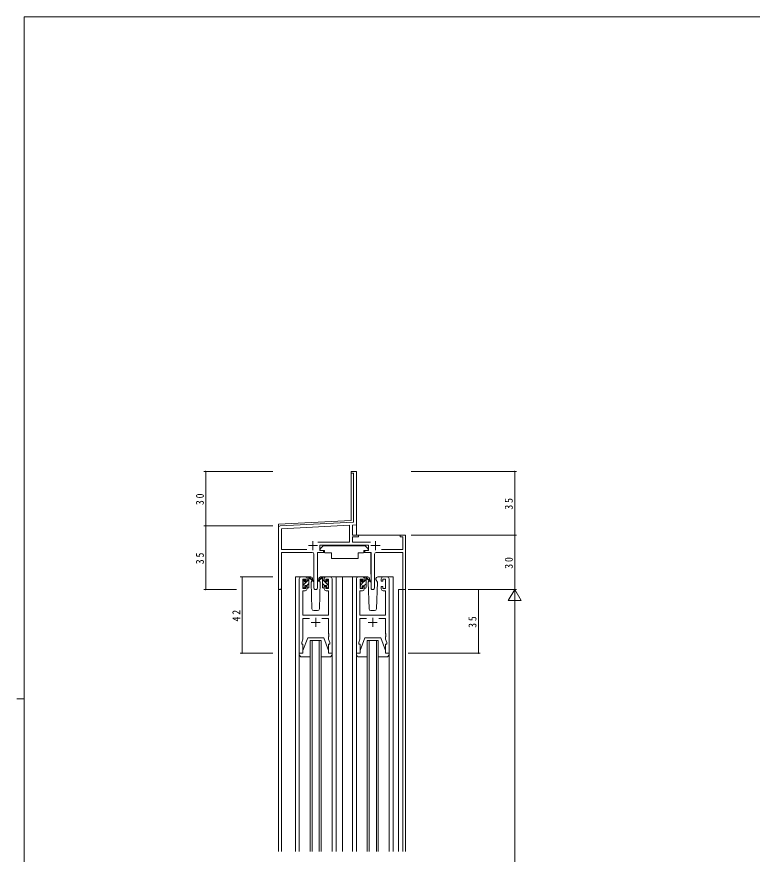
# Model space of a CAD drawing. Units: millimetres, scale not verified. Extents: x -567 to 567, y -403 to 403.
# Drawn here: x -566.7 to -162, y -61.5 to 399 of the extents above; entities that cross this region are included whole.
import ezdxf

# ---------------------------------------------------------------- set-up
doc = ezdxf.new("R2010")
doc.units = ezdxf.units.MM
doc.header["$LTSCALE"] = 2
for name, color, linetype, lineweight in [('0-1_YKK_ZWAK', 7, 'Continuous', 18), ('0-3_YKK_11', 7, 'Continuous', 18), ('0-4_YKK_12', 2, 'Continuous', 18), ('0-5_YKK_13', 4, 'Continuous', 18), ('0-6_YKK_D', 6, 'Continuous', 18)]:
    doc.layers.add(name, color=color, linetype=linetype, lineweight=lineweight)
doc.styles.add('ＭＳ ゴシック', font='')
doc.styles.get('ＭＳ ゴシック').set_extended_font_data('MS Gothic')

msp = doc.modelspace()

# ---------------------------------------------------------------- linework, layer by layer
at = {"layer": '0-1_YKK_ZWAK'}
for p, q in [((-562.726, -350.982), (-562.726, 399.018)), ((537.274, 399.018), (-562.726, 399.018)), ((-566.726, 24.018), (-562.726, 24.018))]:
    msp.add_line(p, q, dxfattribs=at)
at = {"layer": '0-3_YKK_11'}
for p, q in [((-382.726, 149.018), (-379.726, 149.018)), ((-382.726, 148.118), (-382.726, 149.018)), ((-381.356, 148.118), (-382.726, 148.118)), ((-381.356, 121.186), (-381.356, 148.118)), ((-379.726, 149.018), (-379.726, 129.976)), ((-379.726, 129.976), (-379.846, 129.793)), ((-379.846, 129.793), (-379.846, 129.243)), ((-379.846, 129.243), (-379.726, 129.059)), ((-379.726, 128.976), (-379.846, 128.793)), ((-379.726, 129.059), (-379.726, 128.976)), ((-379.846, 128.793), (-379.846, 128.243)), ((-379.846, 128.243), (-379.726, 128.059)), ((-379.726, 128.059), (-379.726, 119.639)), ((-421.778, 119.067), (-381.356, 121.186)), ((-422.726, 84.833), (-422.726, 118.069)), ((-421.096, 117.471), (-383.556, 119.438)), ((-421.096, 106.148), (-421.096, 117.471)), ((-383.556, 119.438), (-383.556, 110.148)), ((-379.726, 119.639), (-381.926, 119.524)), ((-381.926, 119.524), (-381.926, 114.018)), ((-403.726, 110.718), (-403.726, 105.718)), ((-381.926, 114.018), (-378.726, 114.018)), ((-381.926, 113.118), (-381.926, 110.148)), ((-378.726, 113.118), (-381.926, 113.118)), ((-378.726, 114.018), (-378.726, 113.118)), ((-369.326, 110.718), (-369.326, 105.718)), ((-355.726, 114.018), (-352.726, 114.018)), ((-355.726, 113.118), (-355.726, 114.018)), ((-354.356, 113.118), (-355.726, 113.118)), ((-354.356, 106.148), (-354.356, 113.118)), ((-352.726, 114.018), (-352.726, 84.018)), ((-407.076, 106.148), (-421.096, 106.148)), ((-407.076, 106.148), (-421.096, 106.148)), ((-406.226, 108.218), (-401.226, 108.218)), ((-383.556, 110.148), (-401.034, 110.148)), ((-399.926, 108.518), (-399.926, 105.518)), ((-373.126, 108.518), (-399.926, 108.518)), ((-381.926, 110.148), (-372.018, 110.148)), ((-373.126, 105.518), (-373.126, 108.518)), ((-371.826, 108.218), (-366.826, 108.218)), ((-365.976, 106.148), (-354.356, 106.148)), ((-421.096, 104.518), (-421.096, 84.833)), ((-404.176, 104.518), (-421.096, 104.518)), ((-403.176, 84.968), (-403.176, 103.518)), ((-401.276, 104.518), (-401.276, 84.968)), ((-397.926, 104.518), (-401.276, 104.518)), ((-399.926, 105.518), (-397.926, 105.518)), ((-397.926, 105.518), (-397.926, 104.518)), ((-375.126, 105.518), (-373.126, 105.518)), ((-375.126, 104.518), (-375.126, 105.518)), ((-371.776, 104.518), (-375.126, 104.518)), ((-371.776, 84.968), (-371.776, 104.518)), ((-369.876, 103.518), (-369.876, 84.968)), ((-354.356, 104.518), (-368.876, 104.518)), ((-354.356, 84.018), (-354.356, 104.518)), ((-411.226, 49.018), (-411.226, 90.018)), ((-410.226, 91.018), (-407.926, 91.018)), ((-409.226, 89.818), (-409.226, 84.618)), ((-407.726, 89.818), (-409.226, 89.818)), ((-407.726, 88.718), (-407.726, 89.818)), ((-406.926, 88.718), (-407.726, 88.718)), ((-406.926, 90.018), (-406.926, 88.718)), ((-397.526, 88.718), (-397.526, 90.018)), ((-396.726, 88.718), (-397.526, 88.718)), ((-396.726, 89.818), (-396.726, 88.718)), ((-395.226, 89.818), (-396.726, 89.818)), ((-396.526, 91.018), (-394.226, 91.018)), ((-395.226, 84.618), (-395.226, 89.818)), ((-393.226, 90.018), (-393.226, 49.018)), ((-379.826, 49.018), (-379.826, 90.018)), ((-378.826, 91.018), (-376.526, 91.018)), ((-377.826, 89.818), (-377.826, 84.618)), ((-376.326, 89.818), (-377.826, 89.818)), ((-376.326, 88.718), (-376.326, 89.818)), ((-375.526, 88.718), (-376.326, 88.718)), ((-375.526, 90.018), (-375.526, 88.718)), ((-366.126, 88.718), (-366.126, 90.018)), ((-365.326, 88.718), (-366.126, 88.718)), ((-365.326, 89.818), (-365.326, 88.718)), ((-363.826, 89.818), (-365.326, 89.818)), ((-365.126, 91.018), (-362.826, 91.018)), ((-363.826, 84.618), (-363.826, 89.818)), ((-361.826, 90.018), (-361.826, 49.018)), ((-409.296, 83.418), (-409.296, 70.018)), ((-407.926, 83.418), (-409.296, 83.418)), ((-409.226, 84.618), (-407.726, 84.618)), ((-407.726, 85.718), (-406.926, 85.718)), ((-407.726, 84.618), (-407.726, 85.718)), ((-406.926, 85.718), (-406.926, 84.418)), ((-397.526, 85.718), (-396.726, 85.718)), ((-397.526, 84.418), (-397.526, 85.718)), ((-396.726, 85.718), (-396.726, 84.618)), ((-396.726, 84.618), (-395.226, 84.618)), ((-395.156, 83.418), (-396.526, 83.418)), ((-395.156, 70.018), (-395.156, 83.418)), ((-377.896, 83.418), (-377.896, 70.018)), ((-376.526, 83.418), (-377.896, 83.418)), ((-377.826, 84.618), (-376.326, 84.618)), ((-376.326, 85.718), (-375.526, 85.718)), ((-376.326, 84.618), (-376.326, 85.718)), ((-375.526, 85.718), (-375.526, 84.418)), ((-366.126, 85.718), (-365.326, 85.718)), ((-366.126, 84.418), (-366.126, 85.718)), ((-365.326, 85.718), (-365.326, 84.618)), ((-365.326, 84.618), (-363.826, 84.618)), ((-363.756, 83.418), (-365.126, 83.418)), ((-363.756, 70.018), (-363.756, 83.418)), ((-352.726, 84.018), (-354.356, 84.018)), ((-409.296, 70.018), (-395.156, 70.018)), ((-377.896, 70.018), (-363.756, 70.018)), ((-409.296, 68.088), (-409.296, 56.749)), ((-405.576, 68.088), (-409.296, 68.088)), ((-404.726, 66.018), (-399.726, 66.018)), ((-402.226, 68.518), (-402.226, 63.518)), ((-395.156, 68.088), (-398.876, 68.088)), ((-395.156, 59.976), (-395.156, 68.088)), ((-377.896, 68.088), (-377.896, 56.749)), ((-374.176, 68.088), (-377.896, 68.088)), ((-373.326, 66.018), (-368.326, 66.018)), ((-370.826, 68.518), (-370.826, 63.518)), ((-363.756, 68.088), (-367.476, 68.088)), ((-363.756, 59.976), (-363.756, 68.088)), ((-395.036, 59.793), (-395.156, 59.976)), ((-363.636, 59.793), (-363.756, 59.976)), ((-409.296, 56.749), (-409.926, 55.018)), ((-395.156, 59.059), (-395.036, 59.243)), ((-395.156, 58.976), (-395.156, 59.059)), ((-395.036, 58.793), (-395.156, 58.976)), ((-395.156, 58.059), (-395.036, 58.243)), ((-395.156, 56.749), (-395.156, 58.059)), ((-394.526, 55.018), (-395.156, 56.749)), ((-395.036, 59.243), (-395.036, 59.793)), ((-395.036, 58.243), (-395.036, 58.793)), ((-377.896, 56.749), (-378.526, 55.018)), ((-363.756, 59.059), (-363.636, 59.243)), ((-363.756, 58.976), (-363.756, 59.059)), ((-363.636, 58.793), (-363.756, 58.976)), ((-363.756, 58.059), (-363.636, 58.243)), ((-363.756, 56.749), (-363.756, 58.059)), ((-363.126, 55.018), (-363.756, 56.749)), ((-363.636, 59.243), (-363.636, 59.793)), ((-363.636, 58.243), (-363.636, 58.793)), ((-409.926, 55.018), (-409.926, 54.018)), ((-409.926, 54.018), (-409.226, 54.018)), ((-409.226, 54.018), (-409.226, 49.018)), ((-395.226, 54.018), (-394.526, 54.018)), ((-395.226, 49.018), (-395.226, 54.018)), ((-394.526, 54.018), (-394.526, 55.018)), ((-378.526, 55.018), (-378.526, 54.018)), ((-378.526, 54.018), (-377.826, 54.018)), ((-377.826, 54.018), (-377.826, 49.018)), ((-363.826, 54.018), (-363.126, 54.018)), ((-363.826, 49.018), (-363.826, 54.018)), ((-363.126, 54.018), (-363.126, 55.018)), ((-409.226, 49.018), (-411.226, 49.018)), ((-393.226, 49.018), (-395.226, 49.018)), ((-377.826, 49.018), (-379.826, 49.018)), ((-361.826, 49.018), (-363.826, 49.018))]:
    msp.add_line(p, q, dxfattribs=at)
for centre, radius, start, end in [((-421.726, 118.069), 1, 93.00003, 180), ((-404.176, 103.518), 1, 0.00001, 89.99999), ((-368.876, 103.518), 1, 90.00001, 179.99999), ((-410.226, 90.018), 1, 90.00001, 179.99999), ((-407.926, 90.018), 1, 0.00001, 89.99999), ((-396.526, 90.018), 1, 90.00001, 179.99999), ((-394.226, 90.018), 1, 0.00001, 89.99999), ((-378.826, 90.018), 1, 90.00001, 179.99999), ((-376.526, 90.018), 1, 0.00001, 89.99999), ((-365.126, 90.018), 1, 90.00001, 179.99999), ((-362.826, 90.018), 1, 0.00001, 89.99999), ((-421.911, 84.833), 0.815, 179.99999, 0.00001), ((-407.926, 84.418), 1, 270.00001, 359.99999), ((-402.226, 84.968), 0.95, 179.99999, 0.00001), ((-396.526, 84.418), 1, 180.00001, 269.99999), ((-376.526, 84.418), 1, 270.00001, 359.99999), ((-370.826, 84.968), 0.95, 179.99999, 0.00001), ((-365.126, 84.418), 1, 180.00001, 269.99999)]:
    msp.add_arc(centre, radius, start, end, dxfattribs=at)
at = {"layer": '0-4_YKK_12'}
for p, q in [((-382.726, 122.115), (-382.726, 149.018)), ((-382.726, 149.018), (-379.726, 149.018)), ((-379.726, 114.018), (-379.726, 149.018)), ((-382.726, 122.115), (-422.726, 120.019)), ((-422.726, -59.982), (-422.726, 120.019)), ((-379.726, 114.018), (-352.726, 114.018)), ((-352.726, 114.018), (-352.726, -59.982)), ((-413.426, 91.018), (-413.426, -59.982)), ((-410.226, 91.018), (-413.426, 91.018)), ((-395.376, 91.018), (-387.526, 91.018)), ((-391.026, 91.018), (-391.026, -59.982)), ((-387.526, 91.018), (-378.826, 91.018)), ((-387.526, 91.018), (-387.526, -59.982)), ((-382.026, 91.018), (-382.026, -59.982)), ((-362.826, 91.018), (-359.626, 91.018)), ((-359.626, 91.018), (-359.626, -59.982)), ((-421.096, 84.833), (-421.096, -59.982)), ((-356.626, 84.018), (-356.626, -59.982)), ((-352.726, 84.018), (-356.626, 84.018)), ((-354.356, -59.982), (-354.356, 84.018)), ((-405.226, 56.018), (-399.226, 56.018)), ((-405.226, -59.982), (-405.226, 56.018)), ((-404.226, 56.018), (-404.226, -59.982)), ((-400.226, -59.982), (-400.226, 56.018)), ((-399.226, 56.018), (-399.226, -59.982)), ((-373.826, 56.018), (-367.826, 56.018)), ((-373.826, -59.982), (-373.826, 56.018)), ((-372.826, 56.018), (-372.826, -59.982)), ((-368.826, -59.982), (-368.826, 56.018)), ((-367.826, 56.018), (-367.826, -59.982))]:
    msp.add_line(p, q, dxfattribs=at)
at = {"layer": '0-5_YKK_13'}
for p, q in [((-398.123, 108.118), (-374.923, 108.118)), ((-401.173, 104.218), (-401.173, 92.518)), ((-400.873, 104.518), (-397.235, 104.518)), ((-399.723, 105.518), (-397.323, 105.518)), ((-397.323, 105.518), (-397.323, 105.018)), ((-397.323, 105.018), (-397.182, 104.218)), ((-397.182, 104.218), (-393.523, 104.218)), ((-393.523, 104.218), (-393.523, 101.218)), ((-378.864, 104.218), (-378.864, 101.218)), ((-378.864, 104.218), (-375.864, 104.218)), ((-375.723, 105.018), (-375.864, 104.218)), ((-372.179, 104.517), (-375.817, 104.517)), ((-375.723, 105.518), (-375.723, 105.018)), ((-375.723, 105.518), (-373.323, 105.518)), ((-371.879, 104.217), (-371.88, 92.518)), ((-393.523, 101.218), (-378.864, 101.218)), ((-409.225, 88.511), (-408.167, 89.57)), ((-409.225, 88.318), (-409.225, 88.918)), ((-409.138, 89.13), (-408.638, 89.63)), ((-409.025, 86.466), (-405.925, 89.566)), ((-409.025, 86.018), (-409.025, 88.118)), ((-408.125, 89.418), (-408.125, 89.079)), ((-404.939, 91.018), (-407.926, 91.018)), ((-407.664, 88.618), (-406.925, 88.618)), ((-406.925, 88.618), (-406.925, 90.718)), ((-406.901, 90.835), (-406.743, 90.994)), ((-406.625, 91.018), (-405.835, 91.018)), ((-405.925, 90.518), (-405.925, 91.018)), ((-405.925, 85.318), (-405.925, 89.918)), ((-405.642, 90.947), (-403.459, 88.899)), ((-403.492, 88.555), (-405.632, 90.251)), ((-404.168, 89.09), (-404.768, 88.05)), ((-404.768, 88.05), (-404.26, 73.483)), ((-403.921, 89.518), (-403.99, 89.398)), ((-403.94, 90.053), (-403.921, 89.518)), ((-398.81, 90.947), (-400.993, 88.899)), ((-400.96, 88.555), (-398.82, 90.251)), ((-400.531, 89.518), (-400.512, 90.053)), ((-400.462, 89.398), (-400.531, 89.518)), ((-400.462, 89.398), (-400.531, 89.518)), ((-399.684, 88.05), (-400.284, 89.09)), ((-399.684, 88.05), (-400.284, 89.09)), ((-400.192, 73.483), (-399.684, 88.05)), ((-396.526, 91.018), (-399.513, 91.018)), ((-397.827, 91.018), (-398.617, 91.018)), ((-398.527, 90.518), (-398.527, 91.018)), ((-398.527, 85.318), (-398.527, 89.918)), ((-395.427, 86.466), (-398.527, 89.566)), ((-397.551, 90.835), (-397.709, 90.994)), ((-396.327, 89.418), (-396.327, 89.079)), ((-395.227, 88.511), (-396.285, 89.57)), ((-395.314, 89.13), (-395.814, 89.63)), ((-395.427, 86.018), (-395.427, 88.118)), ((-395.227, 88.318), (-395.227, 88.918)), ((-377.825, 88.48), (-376.847, 89.459)), ((-377.825, 88.118), (-377.825, 88.718)), ((-377.738, 88.93), (-377.238, 89.43)), ((-377.625, 86.435), (-375.643, 88.418)), ((-377.625, 85.818), (-377.625, 87.918)), ((-376.725, 89.218), (-376.725, 88.879)), ((-373.539, 91.018), (-376.526, 91.018)), ((-376.264, 88.418), (-375.525, 88.418)), ((-375.525, 88.418), (-375.525, 90.518)), ((-375.525, 88.535), (-374.525, 89.535)), ((-375.225, 90.818), (-374.435, 90.818)), ((-374.525, 90.318), (-374.525, 90.818)), ((-374.525, 85.118), (-374.525, 89.718)), ((-374.242, 90.747), (-372.059, 88.699)), ((-372.092, 88.354), (-374.232, 90.051)), ((-372.848, 88.954), (-373.368, 88.05)), ((-373.368, 88.05), (-372.86, 73.483)), ((-372.521, 89.518), (-372.665, 89.268)), ((-372.54, 90.053), (-372.521, 89.518)), ((-369.131, 89.518), (-369.112, 90.053)), ((-368.982, 89.259), (-369.131, 89.518)), ((-368.284, 88.05), (-369.131, 89.518)), ((-368.792, 73.483), (-368.284, 88.05)), ((-365.126, 91.018), (-368.113, 91.018)), ((-409.225, 85.318), (-409.225, 85.818)), ((-408.425, 85.018), (-408.925, 85.018)), ((-408.125, 86.218), (-406.925, 86.218)), ((-408.125, 86.218), (-408.125, 85.318)), ((-407.029, 86.218), (-405.925, 87.321)), ((-406.925, 86.218), (-406.925, 85.318)), ((-406.225, 85.018), (-406.625, 85.018)), ((-397.423, 86.218), (-398.527, 87.321)), ((-398.227, 85.018), (-397.827, 85.018)), ((-396.327, 86.218), (-397.527, 86.218)), ((-397.527, 86.218), (-397.527, 85.318)), ((-396.327, 86.218), (-396.327, 85.318)), ((-396.027, 85.018), (-395.527, 85.018)), ((-395.227, 85.318), (-395.227, 85.818)), ((-377.825, 85.118), (-377.825, 85.618)), ((-377.025, 84.818), (-377.525, 84.818)), ((-376.997, 84.819), (-376.727, 85.089)), ((-376.725, 86.018), (-375.525, 86.018)), ((-376.725, 86.018), (-376.725, 85.118)), ((-375.798, 86.018), (-374.525, 87.29)), ((-375.525, 86.018), (-375.525, 85.118)), ((-374.825, 84.818), (-375.225, 84.818)), ((-374.741, 84.83), (-374.538, 85.033)), ((-403.26, 72.518), (-401.192, 72.518)), ((-371.86, 72.518), (-369.792, 72.518)), ((-409.226, 50.518), (-406.626, 57.518)), ((-406.626, 57.518), (-397.826, 57.518)), ((-395.226, 50.518), (-397.826, 57.518)), ((-377.826, 50.518), (-375.226, 57.518)), ((-375.226, 57.518), (-366.426, 57.518)), ((-363.826, 50.518), (-366.426, 57.518)), ((-411.226, 49.018), (-409.226, 49.018)), ((-411.226, 48.518), (-411.226, 49.018)), ((-411.226, 48.518), (-411.226, -59.982)), ((-405.226, 47.018), (-409.726, 47.018)), ((-409.226, 49.018), (-409.226, 50.518)), ((-394.726, 47.018), (-399.226, 47.018)), ((-395.226, 50.518), (-395.226, 49.018)), ((-395.226, 49.018), (-393.226, 49.018)), ((-393.226, 49.018), (-393.226, 48.518)), ((-393.226, 48.518), (-393.226, -59.982)), ((-379.826, 49.018), (-377.826, 49.018)), ((-379.826, 48.518), (-379.826, 49.018)), ((-379.826, 48.518), (-379.826, -59.982)), ((-373.826, 47.018), (-378.326, 47.018)), ((-377.826, 49.018), (-377.826, 50.518)), ((-363.326, 47.018), (-367.826, 47.018)), ((-363.826, 50.518), (-363.826, 49.018)), ((-363.826, 49.018), (-361.826, 49.018)), ((-361.826, 49.018), (-361.826, 48.518)), ((-361.826, 48.518), (-361.826, -59.982))]:
    msp.add_line(p, q, dxfattribs=at)
for points in [[(-398.123, 108.118), (-399.723, 106.518), (-399.723, 105.518)], [(-374.923, 108.118), (-373.323, 106.518), (-373.323, 105.518)], [(-396.788, 88.618), (-397.527, 88.618), (-397.527, 90.718)]]:
    msp.add_lwpolyline(points, dxfattribs=at)
for centre, radius, start, end in [((-400.873, 104.218), 0.3, 90, 180), ((-372.179, 104.217), 0.3, 359.99647, 89.99647), ((-408.925, 88.918), 0.3, 135, 180), ((-409.025, 88.318), 0.2, 180, 270), ((-408.425, 89.418), 0.3, 0, 135), ((-408.125, 88.618), 0.25, 123.05573, 326.94427), ((-408.425, 89.079), 0.3, 303.05573, 0), ((-407.664, 88.318), 0.3, 90, 146.94427), ((-406.625, 90.718), 0.3, 90, 180), ((-405.925, 90.318), 0.2, 20.88332, 233.1301), ((-406.225, 89.918), 0.3, 0, 53.1301), ((-405.835, 90.718), 0.3, 49.89741, 90), ((-405.458, 90.496), 0.3, 200.88332, 234.62002), ((-404.939, 90.018), 1, 2, 90), ((-403.376, 88.718), 0.2, 234.62002, 114.62002), ((-401.076, 88.718), 0.2, 65.37998, 305.37998), ((-399.513, 90.018), 1, 90, 178), ((-398.994, 90.496), 0.3, 305.37998, 339.11668), ((-398.617, 90.718), 0.3, 90, 130.10259), ((-398.527, 90.318), 0.2, 306.8699, 159.11668), ((-398.227, 89.918), 0.3, 126.8699, 180), ((-397.827, 90.718), 0.3, 0, 90), ((-396.788, 88.318), 0.3, 33.05573, 90), ((-396.327, 88.618), 0.25, 213.05573, 56.94427), ((-396.027, 89.418), 0.3, 45, 180), ((-396.027, 89.079), 0.3, 180, 236.94427), ((-395.427, 88.318), 0.2, 270, 0), ((-395.527, 88.918), 0.3, 0, 45), ((-377.525, 88.718), 0.3, 135, 180), ((-377.625, 88.118), 0.2, 180, 270), ((-377.025, 89.218), 0.3, 0, 135), ((-376.725, 88.418), 0.25, 123.05573, 326.94427), ((-377.025, 88.879), 0.3, 303.05573, 0), ((-376.264, 88.118), 0.3, 90, 146.94427), ((-375.225, 90.518), 0.3, 90, 180), ((-374.525, 90.118), 0.2, 20.88332, 233.1301), ((-374.825, 89.718), 0.3, 0, 53.1301), ((-374.435, 90.518), 0.3, 49.89741, 90), ((-374.058, 90.296), 0.3, 200.88332, 234.62002), ((-373.539, 90.018), 1, 2, 90), ((-371.976, 88.518), 0.2, 234.62002, 114.62002), ((-368.113, 90.018), 1, 90, 178), ((-409.025, 85.818), 0.2, 90, 180), ((-408.925, 85.318), 0.3, 180, 270), ((-408.425, 85.318), 0.3, 270, 0), ((-406.625, 85.318), 0.3, 180, 270), ((-406.225, 85.318), 0.3, 270, 0), ((-398.227, 85.318), 0.3, 180, 270), ((-397.827, 85.318), 0.3, 270, 0), ((-396.027, 85.318), 0.3, 180, 270), ((-395.527, 85.318), 0.3, 270, 0), ((-395.427, 85.818), 0.2, 0, 90), ((-377.625, 85.618), 0.2, 90, 180), ((-377.525, 85.118), 0.3, 180, 270), ((-377.025, 85.118), 0.3, 270, 0), ((-375.225, 85.118), 0.3, 180, 270), ((-374.825, 85.118), 0.3, 270, 0), ((-403.26, 73.518), 1, 182, 270), ((-401.192, 73.518), 1, 270, 358), ((-371.86, 73.518), 1, 182, 270), ((-369.792, 73.518), 1, 270, 358), ((-409.726, 48.518), 1.5, 180, 270), ((-394.726, 48.518), 1.5, 270, 0), ((-378.326, 48.518), 1.5, 180, 270), ((-363.326, 48.518), 1.5, 270, 0)]:
    msp.add_arc(centre, radius, start, end, dxfattribs=at)
at = {"layer": '0-6_YKK_D'}
for p, q in [((-425.726, 149.018), (-463.726, 149.018)), ((-462.726, 149.018), (-462.726, 119.018)), ((-349.726, 149.018), (-291.726, 149.018)), ((-292.726, 114.018), (-292.726, 149.018)), ((-425.726, 119.018), (-463.726, 119.018)), ((-425.726, 119.018), (-463.726, 119.018)), ((-462.726, 84.018), (-462.726, 119.018)), ((-349.726, 114.018), (-291.726, 114.018)), ((-349.726, 114.018), (-291.726, 114.018)), ((-292.726, 84.018), (-292.726, 114.018)), ((-425.726, 91.018), (-443.726, 91.018)), ((-442.726, 91.018), (-442.726, 49.018)), ((-445.726, 84.018), (-463.726, 84.018)), ((-351.356, 84.018), (-291.726, 84.018)), ((-351.356, 84.018), (-311.726, 84.018)), ((-349.726, 84.018), (-291.726, 84.018)), ((-312.726, 49.018), (-312.726, 84.018)), ((-292.726, 84.018), (-296.226, 77.955)), ((-292.726, 84.018), (-292.726, 71.893)), ((-292.726, 84.018), (-289.226, 77.955)), ((-296.226, 77.955), (-289.226, 77.955)), ((-292.726, 77.018), (-292.726, -208.982)), ((-425.726, 49.018), (-443.726, 49.018)), ((-351.356, 49.018), (-311.726, 49.018))]:
    msp.add_line(p, q, dxfattribs=at)
for centre, start, end in [((-462.726, 149.018), 90, 270), ((-462.726, 149.018), 270, 90), ((-292.726, 149.018), 90, 270), ((-292.726, 149.018), 270, 90), ((-462.726, 119.018), 90, 270), ((-462.726, 119.018), 90, 270), ((-462.726, 119.018), 270, 90), ((-462.726, 119.018), 270, 90), ((-292.726, 114.018), 90, 270), ((-292.726, 114.018), 90, 270), ((-292.726, 114.018), 270, 90), ((-292.726, 114.018), 270, 90), ((-442.726, 91.018), 90, 270), ((-442.726, 91.018), 270, 90), ((-462.726, 84.018), 90, 270), ((-462.726, 84.018), 270, 90), ((-312.726, 84.018), 90, 270), ((-312.726, 84.018), 270, 90), ((-442.726, 49.018), 90, 270), ((-442.726, 49.018), 270, 90), ((-312.726, 49.018), 90, 270), ((-312.726, 49.018), 270, 90)]:
    msp.add_arc(centre, 0.106, start, end, dxfattribs=at)

# ---------------------------------------------------------------- texts
at = {"layer": '0-6_YKK_D', "color": 7, "char_height": 4.399, "attachment_point": 7, "rotation": 90, "style": 'ＭＳ ゴシック'}
for s, insert in [('\\T1.37;\\W0.9;30', (-463.726, 130.498)), ('\\T1.37;\\W0.9;35', (-293.726, 127.998)), ('\\T1.37;\\W0.9;35', (-463.726, 97.998)), ('\\T1.37;\\W0.9;30', (-293.726, 95.498)), ('\\T1.37;\\W0.9;42', (-443.726, 66.498)), ('\\T1.37;\\W0.9;35', (-313.726, 62.998))]:
    msp.add_mtext(s, dxfattribs=dict(at, insert=insert))

doc.saveas('drawing.dxf')
